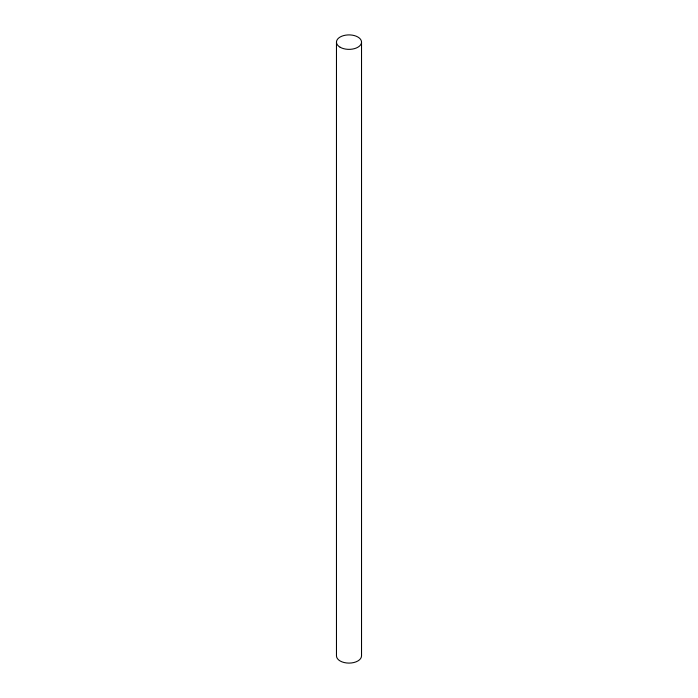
<?xml version="1.0" encoding="UTF-8"?>
<svg xmlns="http://www.w3.org/2000/svg" width="698" height="698" viewBox="0 0 698 698"><rect width="100%" height="100%" fill="white"/><g stroke="black" fill="none" stroke-linecap="round" stroke-linejoin="round"><path stroke-width="1.05" d="M361.529 42.133L361.529 655.867A12.529 7.233 0 0 1 349 663.1A12.529 7.233 0 0 1 336.471 655.867L336.471 42.133M340.144 47.246A12.529 7.233 0 0 0 361.102 44.009A12.529 7.233 0 0 0 345.754 35.144A12.529 7.233 0 0 0 340.144 47.246"/></g></svg>
